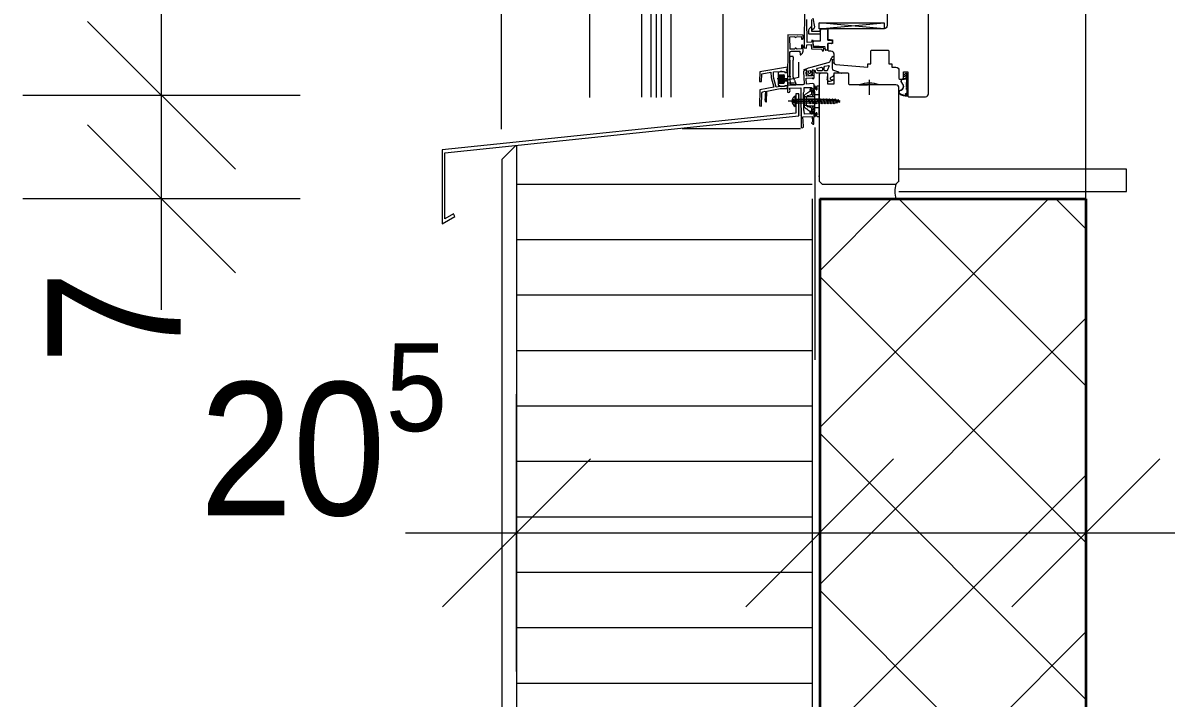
# Model space of a CAD drawing. Header units: metres. Extents: x -0.64 to 0.89, y -0.01 to 0.61.
# Drawn here: x 0.27868 to 0.29415, y 0.37171 to 0.38084 of the extents above; entities that cross this region are included whole.
import ezdxf
from ezdxf.xclip import XClip

# ---------------------------------------------------------------- set-up
doc = ezdxf.new("R2010")
doc.units = ezdxf.units.M
doc.header["$MEASUREMENT"] = 0
doc.header["$XCLIPFRAME"] = 0
for name, pattern in [('CHAIN', [0.00017715, 0.0001181, -1.475000000000001e-05, 2.954999999999999e-05, -1.475000000000001e-05]), ('STRICHPUNKT', [0.0127, 0.00635, -0.003174999999999999, 0, -0.003175000000000001]), ('Strichpunkt 6_2_2mm Schnitt', [0.01, 0.006, -0.002, 0, -0.002]), ('TIRETPT', [0.005, 0.0025, -0.00125, 0, -0.00125]), ('VERDECKT', [0.004762499999999999, 0.003175, -0.0015875])]:
    doc.linetypes.add(name, pattern=pattern)
for name, color, linetype in [('010 Aussenwände', 7, 'Continuous'), ('010 Aussenwände Bauteilschraffuren', 7, 'Continuous'), ('010 Aussenwände Schichttrennlinien', 7, 'Continuous'), ('011_Stift 1.Grau', 7, 'Continuous'), ('013 Fenster', 7, 'Continuous'), ('030 Bodenaufbauten Schichttrennlinien', 7, 'Continuous'), ('035 Decken Bauteilschraffuren', 7, 'Continuous'), ('050 Geländer', 7, 'Continuous'), ('110 Bemassungen Ausführung 50', 7, 'Continuous'), ('120 Bemassungen Detail', 7, 'Continuous')]:
    doc.layers.add(name, color=color, linetype=linetype)
doc.styles.add('ERSTELLTER_STIL_5', font='Arial.ttf', dxfattribs={"width": 0.9})
doc.linetypes.add('Abdichtung 5mm', pattern='A,0,[11,51.6.4.1 Schutzraum1.Shx,S=0.0006349206349206349,R=0,X=0,Y=-4.440892098500626e-16],-0.08,0', length=0.08)

# ---------------------------------------------------------------- blocks, each defined once
blk = doc.blocks.new('Zeichnung_6_5', base_point=(-3.546987159042529, 0.3636633685485122))
at = {"layer": '010 Aussenwände Bauteilschraffuren', "linetype": 'Continuous', "lineweight": 0, "true_color": 0x000000}
h = blk.add_hatch(dxfattribs=at)
h.set_pattern_fill('Dämmstoff__allgemein_ver_35', color=18, style=0, pattern_type=2)
h.set_pattern_definition([(2.035554996136651e-13, (0.1644393652307454, 0.1956633686252965), (0, 0.00075), [])])
h.paths.add_polyline_path([(0.2853596658420967, 0.3791816015548757), (0.2853596651147012, 0.3598633685485123), (0.2893596694221001, 0.3634080295550041), (0.2893596678742667, 0.3794077039448339), (0.2892021029386198, 0.3794115725090964), (0.2891716006917706, 0.3795765531317019)])
at = {"layer": '013 Fenster', "linetype": 'Continuous', "lineweight": 13}
for points in [[(0.2890251907058921, 0.3800504591050841), (0.289018328715918, 0.380082261002372), (0.2889668262649052, 0.3800544178958324)], [(0.2892099201375324, 0.3798853684999028), (0.2891759201375321, 0.3798853684999028), (0.2891759201375321, 0.3795850132008), (0.2892099201375324, 0.3795850132008)], [(0.2880224579079256, 0.3795245627843074), (0.2879131079001778, 0.3795245627843074)]]:
    blk.add_hatch(color=7, dxfattribs=at).paths.add_polyline_path(points)
at = {"layer": '035 Decken Bauteilschraffuren', "linetype": 'Continuous', "lineweight": 0, "true_color": 0x000000}
h = blk.add_hatch(dxfattribs=at)
h.set_pattern_fill('Beton_0005', color=18, style=0, pattern_type=2)
h.set_pattern_definition([(44.99999999999999, (-3.546987159042529, 0.3636633685485122), (-0.001060660171779821, 0.001060660171779822), []), (135.0000000000002, (-3.546987159042529, 0.3636633685485122), (0.001060660171779818, 0.001060660171779824), [])])
h.paths.add_polyline_path([(0.2930596678448976, 0.3612633722871407), (0.293059667932225, 0.3784633724063501), (0.289459667967356, 0.3784633686849011), (0.2894596678800285, 0.3608633685656917)])
at = {"layer": '010 Aussenwände', "color": 7, "linetype": 'Continuous', "lineweight": 13, "ltscale": 1000}
for p, q in [((0.2851474314175393, 0.4092992388495295), (0.2851519198458726, 0.3794064598299028)), ((0.2851596672634739, 0.37899478557403), (0.2851596672634739, 0.3579304328474325))]:
    blk.add_line(p, q, dxfattribs=at)
at = {"layer": '010 Aussenwände', "color": 7, "linetype": 'Continuous', "lineweight": 35, "ltscale": 1000}
blk.add_line((0.2930596645951315, 0.3784633702955515), (0.2930596645951315, 0.3612633714116487), dxfattribs=at)
at = {"layer": '010 Aussenwände', "color": 7, "linetype": 'Continuous', "lineweight": 35, "ltscale": 1000, "flags": 128}
blk.add_lwpolyline([(0.2894596655367212, 0.3784633658724084), (0.2908519188361192, 0.378463366050233), (0.293059664982243, 0.3784633695922083)], dxfattribs=at)
at = {"layer": '010 Aussenwände Schichttrennlinien', "color": 7, "linetype": 'Continuous', "lineweight": 20, "ltscale": 1000}
for p, q in [((0.2853596657755322, 0.3791878440977144), (0.2853596657755322, 0.3490633719196522)), ((0.2893596701677836, 0.3784633702955515), (0.2893596701677836, 0.3470633697235265))]:
    blk.add_line(p, q, dxfattribs=at)
at = {"layer": '010 Aussenwände Schichttrennlinien', "color": 7, "linetype": 'Continuous', "lineweight": 35, "ltscale": 1000}
blk.add_line((0.2894596645450864, 0.378463365416825), (0.2894596645450864, 0.3608633719481689), dxfattribs=at)
at = {"layer": '011_Stift 1.Grau', "color": 7, "linetype": 'Strichpunkt 6_2_2mm Schnitt', "lineweight": 13, "ltscale": 1000}
for p, q in [((0.2872434371927323, 0.4145293287382327), (0.2872479231817023, 0.379833636239068)), ((0.2863434365703802, 0.4096953182563075), (0.2863479249987135, 0.379833636239068)), ((0.2881434353757212, 0.4096953182563075), (0.2881479238040544, 0.379833636239068))]:
    blk.add_line(p, q, dxfattribs=at)
at = {"layer": '011_Stift 1.Grau', "color": 7, "linetype": 'Continuous', "lineweight": 13, "ltscale": 1000, "flags": 128}
for points in [[(0.2870434631159502, 0.4098027636354146), (0.2870479509435864, 0.3798391470849319)], [(0.2871734631159493, 0.4098027636354146), (0.2871779509435854, 0.3798391470849319)], [(0.2873134631159506, 0.4098027636354146), (0.2873179509435868, 0.3798391470849319)], [(0.2874434631159497, 0.4098027636354146), (0.2874479509435859, 0.3798391470849319)]]:
    blk.add_lwpolyline(points, dxfattribs=at)
at = {"layer": '011_Stift 1.Grau', "color": 7, "linetype": 'Abdichtung 5mm', "lineweight": 13, "ltscale": 1000, "flags": 128}
blk.add_lwpolyline([(0.2893945963076883, 0.3794305024549883), (0.2893945962494699, 0.3762872713865468)], dxfattribs=at)
at = {"layer": '011_Stift 1.Grau', "color": 7, "linetype": 'Continuous', "lineweight": 20, "ltscale": 1000, "flags": 128}
blk.add_lwpolyline([(0.290531920079748, 0.3785633688520252), (0.2936081708223672, 0.3785633721280707), (0.293608170866031, 0.3788633721280707), (0.2905319200867522, 0.378863368476104)], dxfattribs=at)
at = {"layer": '013 Fenster', "color": 7, "linetype": 'Continuous', "lineweight": 13, "ltscale": 1000}
for p, q in [((0.289338181816361, 0.3807843684947054), (0.2893419201304579, 0.3807843684947054)), ((0.2893479197551307, 0.3807783674648695), (0.2893479197551307, 0.3807353688093095)), ((0.2893499200329749, 0.3807333685314653), (0.2894519195668482, 0.3807333685314653)), ((0.2894719200940954, 0.38075336849778), (0.2894719200940954, 0.3807433685378865)), ((0.2894719199059267, 0.3806083682417473), (0.2894719199059267, 0.380743367481323)), ((0.2894819212951476, 0.3807633678204014), (0.289577090611992, 0.3807633678204014)), ((0.2895719191619559, 0.3807576231200075), (0.2895719191619559, 0.380743367481323)), ((0.2895719191619559, 0.3806093683806694), (0.2895719191619559, 0.380743367481323)), ((0.2895719201780529, 0.38075336849778), (0.2895785059404106, 0.3807599542601383)), ((0.2895785059404106, 0.3807599542601383), (0.2895719201780529, 0.3807576222699762)), ((0.2890259201852672, 0.3806793685520569), (0.2890269201812559, 0.3806793685520569)), ((0.2890259201852672, 0.3806793685520569), (0.2890269201812559, 0.3806793685520569)), ((0.2890905801660235, 0.3806833685360143), (0.2890915801620135, 0.3806833685360143)), ((0.2890905801660235, 0.3806833685360143), (0.2890915801620135, 0.3806833685360143)), ((0.2891369201038518, 0.3806833685360143), (0.289137920099841, 0.3806833685360143)), ((0.2891569201448947, 0.3806833685360143), (0.2891579201408834, 0.3806833685360143)), ((0.2894619209560691, 0.3806913675754642), (0.2893197451098867, 0.3806913675754642)), ((0.2893721816617626, 0.3805380682329776), (0.2893721816617626, 0.3805883679026688)), ((0.2893821830509835, 0.3805983692918897), (0.2894619209560691, 0.3805983692918897)), ((0.2896019208902552, 0.3806123687974356), (0.2895719191619559, 0.3806123687974356)), ((0.2895719191619559, 0.3806093683806694), (0.2896179206736453, 0.3806093683806694)), ((0.2895719191619559, 0.3804933693412501), (0.2895719191619559, 0.3805633693083431)), ((0.2896179206736453, 0.3805633693083431), (0.2895719191619559, 0.3805633693083431)), ((0.289627919623503, 0.3805993694308117), (0.289627919623503, 0.3805733682582008)), ((0.2895262347674856, 0.3805203852889625), (0.2893816585878902, 0.3805280814799361)), ((0.2895319209231622, 0.3804933693412501), (0.2895319209231622, 0.3805111205874355)), ((0.2895319209231622, 0.3804933693412501), (0.2895319209231622, 0.3804793673963409)), ((0.2895719191619559, 0.3804733690021716), (0.2895379193173314, 0.3804733690021716)), ((0.2895719191619559, 0.3804733690021716), (0.2895719191619559, 0.3804933693412501)), ((0.2890579209369009, 0.3803406139767626), (0.2890579209369009, 0.3803806146549195)), ((0.2890579209369009, 0.3803406139767626), (0.2890579209369009, 0.3801473676221099)), ((0.2890919207815253, 0.3803906160441403), (0.2890679198867585, 0.3803906160441403)), ((0.289101919731383, 0.3803806146549195), (0.289101919731383, 0.3803406139767626)), ((0.289101919731383, 0.3801132677635932), (0.289101919731383, 0.3803406139767626)), ((0.2888979201375323, 0.3801506121572462), (0.288897948137532, 0.3801506121572462)), ((0.2888979206636363, 0.3801615159288126), (0.2888979206636363, 0.3800077091987752)), ((0.2888979474966318, 0.3801506119751986), (0.2888979474966318, 0.3800186131523892)), ((0.2889306008127563, 0.3801846093804598), (0.2889029213582467, 0.3801701756682599)), ((0.2889470469996165, 0.3801846093804598), (0.2889306008127563, 0.3801846093804598)), ((0.2890176543681525, 0.3801723223078975), (0.2889487813868692, 0.3801844581399399)), ((0.2890259201852672, 0.3801624750267471), (0.2890259201852672, 0.380160713302274)), ((0.2890259213701206, 0.3801607133783117), (0.2890259213701206, 0.3800085239460922)), ((0.2890259213701206, 0.3801233691667063), (0.2890594309027369, 0.3801233691667063)), ((0.2890594309027369, 0.3801233691667063), (0.2890694493675003, 0.3801233691667063)), ((0.2891188367153456, 0.3800667881367118), (0.289101919731383, 0.3801132677635932)), ((0.2897519201836696, 0.3801633685602072), (0.2897529201796583, 0.3801633685602072)), ((0.2897917415348119, 0.3801633685602072), (0.2897927415308006, 0.3801633685602072)), ((0.2906327328265994, 0.3801013393437258), (0.2906407296418654, 0.380101114535606)), ((0.2888979201375323, 0.3800186121572462), (0.288897948137532, 0.3800186121572462)), ((0.2888979206636363, 0.3800077091987752), (0.2889256001181458, 0.3799859549575383)), ((0.2889256001181458, 0.3799859549575383), (0.2889470445602533, 0.3799846157471279)), ((0.2889487813868692, 0.3799847669876479), (0.2890259213701206, 0.3799983688769882)), ((0.2890259213701206, 0.3800085239460922), (0.2890259213701206, 0.3799983688769882)), ((0.2890259213701206, 0.3800033695715987), (0.2891276379378599, 0.3800033695715987)), ((0.2891188367153456, 0.3800667881367118), (0.289137034365001, 0.3800167885086972)), ((0.2893822147627054, 0.3799795125992621), (0.2893943018074833, 0.3799423440218089)), ((0.2893976595698122, 0.379987368053525), (0.2893879201884788, 0.379987368053525)), ((0.2894122164910047, 0.3799426050336739), (0.2893976583712803, 0.3799873673488453)), ((0.2894130215792567, 0.3799401310658216), (0.2894122169262454, 0.3799426051676971)), ((0.289419920000068, 0.3799673670097669), (0.289419920000068, 0.3799833692325202)), ((0.289419920000068, 0.3799673670097669), (0.289419920000068, 0.3799413682765191)), ((0.2894479190111599, 0.3799873673488453), (0.2894239205557563, 0.3799873673488453)), ((0.2894519195668482, 0.3799833692325202), (0.2894519195668482, 0.3799673670097669)), ((0.2894519195668482, 0.3798776008824649), (0.2894519195668482, 0.3799673670097669)), ((0.2899959201751159, 0.3800073684583349), (0.2899959201751159, 0.3800033684743775)), ((0.2899959201751159, 0.3800033684743775), (0.2901049200265305, 0.3800033695715987)), ((0.2902679207165613, 0.3800033695715987), (0.2901589202102334, 0.3800033695715987)), ((0.2902679201755194, 0.3800033684743775), (0.2902679201755194, 0.3800073684583349)), ((0.2906084074724804, 0.380030642525291), (0.2906087267388129, 0.3800305200570056)), ((0.2890259201852672, 0.3799073684956331), (0.2890269201812559, 0.3799073684956331)), ((0.2890259201852672, 0.3799073684956331), (0.2890269201812559, 0.3799073684956331)), ((0.2891116893810975, 0.3798044443793592), (0.2890883300388588, 0.3798044443793592)), ((0.2891116893810975, 0.3797607602627331), (0.2891116893810975, 0.3798044443793592)), ((0.2891200929874062, 0.3797825803667771), (0.2891116893810975, 0.3798044443793592)), ((0.2891203735141771, 0.3797822998400063), (0.2891116893810975, 0.3797607602627331)), ((0.2891359201078618, 0.3798524959134778), (0.2891271833901436, 0.3798524959134778)), ((0.2891271842163001, 0.3797127072465717), (0.2891271842163001, 0.3798524949561573)), ((0.2891359195760074, 0.3797127072465717), (0.2891359195760074, 0.3798524949561573)), ((0.2891559201489047, 0.3798853684626118), (0.2891569201448947, 0.3798853684626118)), ((0.2892559201116063, 0.3798413686390806), (0.2892499201356706, 0.3798473686150167)), ((0.2892499207769458, 0.3798481455715279), (0.2892499207769458, 0.3797185909906695)), ((0.289255919171115, 0.3797253675417074), (0.289255919171115, 0.3798413690204899)), ((0.2892779197880377, 0.3798413690204899), (0.289255919171115, 0.3798413690204899)), ((0.289281920343726, 0.3797293680973958), (0.289281920343726, 0.3798373684648016)), ((0.2894519195668482, 0.3798113697315538), (0.289281920343726, 0.3798113697315538)), ((0.2892962637994867, 0.3798598203639208), (0.2893369084695349, 0.3798680898052522)), ((0.289391920988976, 0.3798433692983341), (0.2892979201271162, 0.3798433692983341)), ((0.2893262996788711, 0.3799153914975403), (0.2892980445346406, 0.3798973914363061)), ((0.2893503150282779, 0.3799165447653658), (0.2893477131228659, 0.3799175129923544)), ((0.2893529204497412, 0.3798876876493986), (0.2893529204497412, 0.3799127960150693)), ((0.2893679200942093, 0.3798433692983341), (0.2893679200942093, 0.3798685166938165)), ((0.2893680396230072, 0.3798691997155194), (0.2893722889937445, 0.3798808671898226)), ((0.2893725378087934, 0.3798433692983341), (0.2893725378087934, 0.3798808671898226)), ((0.289391920988976, 0.3798808671898226), (0.2893744161184764, 0.3798808671898226)), ((0.2893919201724366, 0.3799352244527856), (0.2893919201724366, 0.3799333681488447)), ((0.289391920988976, 0.3799173673817523), (0.289391920988976, 0.3799333671651424)), ((0.289391920988976, 0.3799173673817523), (0.289391920988976, 0.3798776008824649)), ((0.289391920988976, 0.3798776008824649), (0.289391920988976, 0.3796891356797324)), ((0.2893959191053012, 0.3798739784280764), (0.2894479190111599, 0.3798739784280764)), ((0.2894519195668482, 0.3796891356797324), (0.2894519195668482, 0.3798776008824649)), ((0.2905932078244566, 0.3798863094070615), (0.2905935270907882, 0.3798861868175205)), ((0.2886459201329901, 0.3797191496555126), (0.2886469201289801, 0.3797191496555126)), ((0.2886459201329901, 0.3797191496555126), (0.2886469201289801, 0.3797191496555126)), ((0.2891116893810975, 0.3797607602627331), (0.2890883300388588, 0.3797607602627331)), ((0.2891359201078618, 0.3797127084299821), (0.2891271833901436, 0.3797127084299821)), ((0.2892559201116063, 0.3797253686192936), (0.2892499201356706, 0.3797193685221017)), ((0.2892779197880377, 0.3797253675417074), (0.289255919171115, 0.3797253675417074)), ((0.2894519195668482, 0.3797553692700067), (0.289281920343726, 0.3797553692700067)), ((0.2893369084695349, 0.3796986662718509), (0.2892962662388499, 0.3797069357131824)), ((0.2892979201271162, 0.3797233672638632), (0.289391920988976, 0.3797233672638632)), ((0.2892979933080129, 0.3796693841557029), (0.2893264118895795, 0.3796512792018499)), ((0.2893489201023822, 0.3796539405075627), (0.2893463198945496, 0.3796529733718757)), ((0.2893477143354226, 0.3796492242660197), (0.2893503145432561, 0.3796501914017067)), ((0.2893529204497412, 0.379653940547128), (0.2893529204497412, 0.3796790684277045)), ((0.2893679200942093, 0.3796982198683809), (0.2893679200942093, 0.3797233672638632)), ((0.2893680396230072, 0.379697536846678), (0.2893722889937445, 0.3796858669330115)), ((0.2893725378087934, 0.3796858669330115), (0.2893725378087934, 0.3797233672638632)), ((0.289391920988976, 0.3796858669330115), (0.2893744161184764, 0.3796858669330115)), ((0.2893919201724366, 0.3796333681394837), (0.2893919201724366, 0.379631511714287)), ((0.289391920988976, 0.3796891356797324), (0.289391920988976, 0.3796493691804451)), ((0.289391920988976, 0.3796333669576917), (0.289391920988976, 0.3796493691804451)), ((0.2894479190111599, 0.379692758134121), (0.2893959191053012, 0.379692758134121)), ((0.2894519195668482, 0.3795993671130673), (0.2894519195668482, 0.3796891356797324)), ((0.2891959201097341, 0.3795850131739675), (0.2891969201057241, 0.3795850131739675)), ((0.2891959201097341, 0.3795850131739675), (0.2891969201057241, 0.3795850131739675)), ((0.2892099200987888, 0.3795843699079624), (0.2892099200987888, 0.3794233694957758)), ((0.2893943018074833, 0.3796243925403884), (0.2893822147627054, 0.3795872239629352)), ((0.2893879201884788, 0.3795793681135475), (0.2893976595698122, 0.3795793681135475)), ((0.2893976583712803, 0.379579369213352), (0.2894122164910047, 0.3796241315285234)), ((0.2894122169262454, 0.3796241309993754), (0.2894130215792567, 0.3796266052225066)), ((0.289419920000068, 0.3796253682856783), (0.289419920000068, 0.3795993671130673)), ((0.289419920000068, 0.3795833673296771), (0.289419920000068, 0.3795993671130673)), ((0.2894239205557563, 0.379579369213352), (0.2894479190111599, 0.379579369213352)), ((0.2894519195668482, 0.3795993671130673), (0.2894519195668482, 0.3795833673296771)), ((0.2892159201507769, 0.3794663684454957), (0.2892169201467669, 0.3794663684454957)), ((0.2894519201743089, 0.3787696852932574), (0.2894529201702976, 0.3787696852932574)), ((0.2905319200867522, 0.3787333684751678), (0.2905329200827409, 0.3787333684751678)), ((0.2905319200867522, 0.3787033684742317), (0.2905329200827409, 0.3787033684742317)), ((0.2905319208015434, 0.3787033694857668), (0.2905319208015434, 0.378763368063639))]:
    blk.add_line(p, q, dxfattribs=at)
at = {"layer": '013 Fenster', "color": 7, "linetype": 'VERDECKT', "lineweight": 13, "ltscale": 1000}
for p, q in [((0.289171778215409, 0.3803111537870991), (0.289171778215409, 0.3801036908235735)), ((0.2889019480523202, 0.380140613025341), (0.2889739482972574, 0.380140613025341)), ((0.2889019480863819, 0.3801308837868915), (0.2889019480863819, 0.3801406121339542)), ((0.2889019480863819, 0.3801406121339542), (0.2889019480523202, 0.3801182074741231)), ((0.2889019480523202, 0.3801308848448013), (0.2889739482972574, 0.3801308848448013)), ((0.2889019480523202, 0.3801182074741231), (0.2889739482972574, 0.3801182074741231)), ((0.2889019480523202, 0.3800981412722375), (0.2889019480523202, 0.3801182074741231)), ((0.2889019480523202, 0.3801173561363577), (0.2889739482972574, 0.3801173561363577)), ((0.2889019480523202, 0.380116055955759), (0.2889739482972574, 0.380116055955759)), ((0.2889019480523202, 0.3800981412722375), (0.2889739482972574, 0.3800981412722375)), ((0.2889019480523202, 0.3800981412722375), (0.2889019480523202, 0.3800710838553503)), ((0.289171778215409, 0.3801036908235735), (0.2889668253566415, 0.3800544181257998)), ((0.2889779481453392, 0.3801366121499968), (0.2889739481613827, 0.3801308837868915)), ((0.2889739482972574, 0.3801182074741231), (0.2889739482972574, 0.3801308848448013)), ((0.2889739482972574, 0.3800981412722375), (0.2889779488529457, 0.3801142069184347)), ((0.2889779488529457, 0.3801142069184347), (0.2889739482972574, 0.3800981412722375)), ((0.2889779488529457, 0.3800679102437951), (0.2889739482972574, 0.3800981412722375)), ((0.2889779481453392, 0.3801303616597265), (0.2889779481453392, 0.3801366121499968)), ((0.2889779488529457, 0.3801303628210712), (0.2889779488529457, 0.3801142069184347)), ((0.2889779488529457, 0.3801013148837927), (0.2889779488529457, 0.3800679102437951)), ((0.2889019480523202, 0.3800710838553503), (0.2889739482972574, 0.3800710838553503)), ((0.2889019480523202, 0.3800510176534647), (0.2889019480523202, 0.3800710838553503)), ((0.2889019480523202, 0.3800531667324656), (0.2889739482972574, 0.3800531667324656)), ((0.2889019480523202, 0.3800518689912301), (0.2889739482972574, 0.3800518689912301)), ((0.2889019480523202, 0.3800510176534647), (0.2889739482972574, 0.3800510176534647)), ((0.2889019480523202, 0.3800510176534647), (0.2889019480523202, 0.3800383402827865)), ((0.2889019480523202, 0.3800383402827865), (0.2889019480863819, 0.3800383405664429)), ((0.2889019480523202, 0.3800383402827865), (0.2889739482972574, 0.3800383402827865)), ((0.2889019480523202, 0.3800286121022468), (0.2889739482972574, 0.3800286121022468)), ((0.2889668253566415, 0.3800544181257998), (0.2890183276324025, 0.3800822610176454)), ((0.2890251895611533, 0.3800504590392863), (0.2889668253566415, 0.3800544181257998)), ((0.2889779488529457, 0.3800679102437951), (0.2889739482972574, 0.3800510176534647)), ((0.2889779488529457, 0.3800388623065166), (0.2889739482972574, 0.3800510176534647)), ((0.2889779481453392, 0.3800388626936079), (0.2889739481613827, 0.3800286120981245)), ((0.2889779481453392, 0.3800326122033376), (0.2889779481453392, 0.3800388626936079)), ((0.2889779488529457, 0.3800550182091531), (0.2889779488529457, 0.3800679102437951)), ((0.2889779488529457, 0.3800550182091531), (0.2889779488529457, 0.3800388623065166)), ((0.2890183276324025, 0.3800822610176454), (0.2890251895611533, 0.3800504590392863)), ((0.2890259213701206, 0.3800333688605348), (0.2891203588779977, 0.3800333688605348))]:
    blk.add_line(p, q, dxfattribs=at)
at = {"layer": '013 Fenster', "color": 7, "linetype": 'CHAIN', "lineweight": 13, "ltscale": 1000}
blk.add_line((0.2890343566881513, 0.3800846125637939), (0.2888870459823811, 0.3800846125637939), dxfattribs=at)
at = {"layer": '013 Fenster', "color": 7, "linetype": 'STRICHPUNKT', "lineweight": 13, "ltscale": 1000}
for p, q in [((0.2901319188987003, 0.3798686532981571), (0.2901319188987003, 0.380074372116977)), ((0.2906518691700233, 0.3800858151698636), (0.2906225772964224, 0.3800860176370113)), ((0.2906232895904839, 0.3799568704298114), (0.2906540255671139, 0.3799560068952299)), ((0.2890919500538841, 0.3797833682810987), (0.2894846509425959, 0.3797833682810987))]:
    blk.add_line(p, q, dxfattribs=at)
at = {"layer": '013 Fenster', "color": 7, "linetype": 'Continuous', "lineweight": 13, "ltscale": 1000, "flags": 128}
for points in [[(0.2893479201364269, 0.3808893684999028), (0.2893479201364269, 0.3807443684999028), (0.2893868413087448, 0.3807736328179719), (0.2893923953281825, 0.380791247917149), (0.2893722239813661, 0.3809056453096201)], [(0.2903319201364267, 0.3807636520987896), (0.2894519201364272, 0.3808436520987896)], [(0.2894519201364272, 0.3807633684998021), (0.2903319201364267, 0.3808436520987896)], [(0.2843519219765338, 0.3781250860624019), (0.2845251270572899, 0.3782250860624018), (0.2845051270572907, 0.3782597270785532), (0.2843919219765327, 0.3781943680947046), (0.2843919219765327, 0.3790871274797333), (0.2891759201375321, 0.3795850132008), (0.2891759201375321, 0.3798853684999028), (0.2891359201375319, 0.3798853684999028), (0.2891359201375319, 0.3796229717834687), (0.2843519219765338, 0.3791250860624019)], [(0.289135920137515, 0.3798168176412758), (0.2891543935064149, 0.3798051104427627)], [(0.2891359201375319, 0.3797950652577764), (0.2891359201375319, 0.3797833684999029)], [(0.2891359201375319, 0.3797716717420293), (0.2891359201375319, 0.3797833684999029)], [(0.2893077866833123, 0.3798051104427627), (0.2891543935064149, 0.3798051104427627)], [(0.2891543935064149, 0.379761626557043), (0.2891543935064149, 0.3798051104427627)], [(0.2893117416111219, 0.3798176538713357), (0.2893077866833123, 0.3798051104427627), (0.2893303874252222, 0.37974908312847)], [(0.2893303874252222, 0.37974908312847), (0.2893343423530319, 0.379761626557043), (0.2893117416111219, 0.3798176538713357)], [(0.2893117416111219, 0.3798176538713357), (0.2893303874252222, 0.37974908312847)], [(0.2893479256547451, 0.3798051104427627), (0.2893168014787131, 0.3798051104427627)], [(0.2893518805825561, 0.3798176538713357), (0.2893479256547451, 0.3798051104427627), (0.2893705263966551, 0.37974908312847)], [(0.2893705263966551, 0.37974908312847), (0.2893744813244647, 0.379761626557043), (0.2893518805825561, 0.3798176538713357)], [(0.2893518805825561, 0.3798176538713357), (0.2893705263966551, 0.37974908312847)], [(0.2893880646261793, 0.3798051104427627), (0.2893569404502845, 0.3798051104427627)], [(0.289392019553989, 0.3798176538713357), (0.2893880646261793, 0.3798051104427627), (0.2894106653680892, 0.37974908312847)], [(0.2894106653680892, 0.37974908312847), (0.2894146202958989, 0.379761626557043), (0.289392019553989, 0.3798176538713357)], [(0.289392019553989, 0.3798176538713357), (0.2894106653680892, 0.37974908312847)], [(0.2894282035976135, 0.3798051104427627), (0.2893970794217173, 0.3798051104427627)], [(0.2894321585254231, 0.3798176538713357), (0.2894282035976135, 0.3798051104427627), (0.2894508043395221, 0.37974908312847)], [(0.2894508043395221, 0.37974908312847), (0.2894547592673331, 0.379761626557043), (0.2894321585254231, 0.3798176538713357)], [(0.2894321585254231, 0.3798176538713357), (0.2894508043395221, 0.37974908312847)], [(0.2894683425690463, 0.3798051104427627), (0.2894372183931515, 0.3798051104427627)], [(0.289472297496856, 0.3798176538713357), (0.2894683425690463, 0.3798051104427627), (0.2894909433109563, 0.37974908312847)], [(0.2894909433109563, 0.37974908312847), (0.289494898238766, 0.379761626557043), (0.289472297496856, 0.3798176538713357)], [(0.289472297496856, 0.3798176538713357), (0.2894909433109563, 0.37974908312847)], [(0.2895084815404805, 0.3798051104427627), (0.2894773573645857, 0.3798051104427627)], [(0.2895124364682902, 0.3798176538713357), (0.2895084815404805, 0.3798051104427627), (0.2895310822823904, 0.37974908312847)], [(0.2895310822823904, 0.37974908312847), (0.2895350372101988, 0.379761626557043), (0.2895124364682902, 0.3798176538713357)], [(0.2895124364682902, 0.3798176538713357), (0.2895310822823904, 0.37974908312847)], [(0.2895486205119133, 0.3798051104427627), (0.2895174963360185, 0.3798051104427627)], [(0.289552575439723, 0.3798176538713357), (0.2895486205119133, 0.3798051104427627), (0.2895712212538233, 0.37974908312847)], [(0.2895712212538233, 0.37974908312847), (0.289575176181633, 0.379761626557043), (0.289552575439723, 0.3798176538713357)], [(0.289552575439723, 0.3798176538713357), (0.2895712212538233, 0.37974908312847)], [(0.2895752359029031, 0.3798051104427627), (0.2895576353074527, 0.3798051104427627)], [(0.2895745170271371, 0.3798072010141915), (0.2895894186380104, 0.3798072010141915)], [(0.2895927144111572, 0.3798176538713357), (0.2895894186380104, 0.3798072010141915)], [(0.2895894186380104, 0.3798072010141915), (0.2896113602252561, 0.37974908312847)], [(0.2895927144111572, 0.3798176538713357), (0.2896113602252561, 0.37974908312847)], [(0.2896146559985713, 0.3797595359856142), (0.2895927144111572, 0.3798176538713357)], [(0.2895966607398606, 0.3798072010141915), (0.2896295576094445, 0.3798072010141915)], [(0.2896328533825914, 0.3798176538713357), (0.2896295576094445, 0.3798072010141915)], [(0.2896295576094445, 0.3798072010141915), (0.2896514991966903, 0.37974908312847)], [(0.2896328533825914, 0.3798176538713357), (0.2896514991966903, 0.37974908312847)], [(0.2896547949700041, 0.3797595359856142), (0.2896328533825914, 0.3798176538713357)], [(0.2896367997112943, 0.3798072010141915), (0.2896668352368357, 0.3798072010141915)], [(0.2896876256701586, 0.3797657907507183), (0.2896668352368357, 0.3798072010141915)], [(0.2896934314022612, 0.3797557221697034), (0.2896683114824774, 0.3798160227106717)], [(0.2896934314022612, 0.3797557221697034), (0.2896956021332224, 0.379768693945993), (0.2896683114824774, 0.3798160227106717)], [(0.2896741837738595, 0.3798058386993408), (0.2897106019833919, 0.3797925835546236)], [(0.2897114049029725, 0.3798057111734801), (0.2897106019833919, 0.3797925835546236), (0.2897285506233631, 0.3797678508360965)], [(0.2897285506233631, 0.3797678508360965), (0.2897293535429437, 0.3797809784549531), (0.2897114049029725, 0.3798057111734801)], [(0.2897285506233631, 0.3797678508360965), (0.2897114049029725, 0.3798057111734801)], [(0.289135920137515, 0.3797499193585299), (0.2891543935064149, 0.379761626557043)], [(0.2891543935064149, 0.379761626557043), (0.2893253275576302, 0.379761626557043)], [(0.2893343423530319, 0.379761626557043), (0.2893654665290937, 0.379761626557043)], [(0.2893744813244647, 0.379761626557043), (0.2894056055005265, 0.379761626557043)], [(0.2894146202958989, 0.379761626557043), (0.2894457444719607, 0.379761626557043)], [(0.2894547592673331, 0.379761626557043), (0.2894858834433949, 0.379761626557043)], [(0.289494898238766, 0.379761626557043), (0.2895260224148277, 0.379761626557043)], [(0.2895350372101988, 0.379761626557043), (0.2895661613862619, 0.379761626557043)], [(0.2896074138967202, 0.3797595359856142), (0.2895745170271371, 0.3797595359856142)], [(0.2896113602252561, 0.37974908312847), (0.2896146559985713, 0.3797595359856142)], [(0.289647552868153, 0.3797595359856142), (0.2896146559985713, 0.3797595359856142)], [(0.2896514991966903, 0.37974908312847), (0.2896547949700041, 0.3797595359856142)], [(0.2896876256701586, 0.3797657907507183), (0.2896704408445432, 0.3797595359856142), (0.2896547949700041, 0.3797595359856142)], [(0.2896876256701586, 0.3797657907507183), (0.2896934314022612, 0.3797557221697034)], [(0.2897211821919603, 0.3797780043262552), (0.2896956021332224, 0.379768693945993)], [(0.2843519219765338, 0.3791250860624019), (0.2843519219765338, 0.3781250860624019)]]:
    blk.add_lwpolyline(points, dxfattribs=at)
for points in [[(0.2892552255437164, 0.3810835591090755), (0.2892519201364272, 0.3805073684999029), (0.2892799201364258, 0.3805033684999028), (0.2892839201364272, 0.3805483684999028), (0.2893439201364267, 0.3805523684999029), (0.2893479201364269, 0.3804913684999028), (0.2894879201364273, 0.3804873684999028), (0.2894919201364274, 0.3804673684999028), (0.2895119201364267, 0.3804633684999028), (0.2895159201364268, 0.3804913684999028, 0.4142135623731629), (0.2894959201364262, 0.3805113684999028), (0.2893759201364268, 0.3805113684999029), (0.2893719201364267, 0.3806063684999028), (0.289351920136427, 0.3806103684999029), (0.2893479201364269, 0.3805803684999028), (0.2892919201364275, 0.3805763684999028), (0.289287920136426, 0.3808893684999028)], [(0.290371920136427, 0.3810213684998022), (0.290371920136427, 0.3808033684998022, -0.4142135623730951), (0.2903319201364267, 0.3807633684998021), (0.2895719201364275, 0.3807633684998021), (0.2895719201364275, 0.3806133684998022), (0.2896319201364261, 0.3806133684998022), (0.2896319201364261, 0.3805633684997873), (0.2895719201364275, 0.3805633684975873), (0.2895719201364275, 0.3804734383077873), (0.2895819201364276, 0.3804634383077873), (0.2896119201364269, 0.3804634383077873, -0.4142135623730951), (0.2896519201364267, 0.3804234383077874), (0.2896519201364267, 0.3803109282429176, 0.3888787318529874), (0.2896793054641447, 0.3802810424019749), (0.2901099201364268, 0.3802433684998022), (0.2901099201364268, 0.3802873684998022), (0.290149920136427, 0.3802873684998022), (0.290149920136427, 0.3804633684998022), (0.2901599201364267, 0.3804733684998022), (0.2903839201364273, 0.3804733684998022), (0.290393920136427, 0.3804633684998022), (0.290393920136427, 0.3802873684998022), (0.2904339201364272, 0.3802873684998022), (0.2904339201364272, 0.3802433684998022), (0.2904919201364264, 0.3802433684998022, -0.4142135623730951), (0.2905319201364267, 0.3802033684998022), (0.2905319201364267, 0.3800933684998022), (0.2905419201364277, 0.3800833684998022), (0.2905919201364262, 0.3800833684998022), (0.2905919201364262, 0.3801833684998022), (0.290651920136427, 0.3801833684998022), (0.290651920136427, 0.3798533684998022), (0.2906619201364267, 0.3798433684998022), (0.2908919201364273, 0.3798433684998022, 0.4142135623730951), (0.2909319201364271, 0.3798833684998022), (0.2909319201364271, 0.3811233684998022, 0.4142135623730951)], [(0.2895745170271371, 0.3797833684999029, 0.18416652), (0.2895745170271371, 0.3798072010141915)], [(0.2895745170271371, 0.3797595359856142, 0.18416652), (0.2895745170271371, 0.3797833684999029)]]:
    blk.add_lwpolyline(points, format="xyb", dxfattribs=at)
for points in [[(0.2903319201364267, 0.3808436520987896), (0.2903319201364267, 0.3807633684998021), (0.2894519201364272, 0.3807633684998021), (0.2894519201364272, 0.3808436520987896)], [(0.2894974278224112, 0.3802358996115451), (0.2894974278224112, 0.3802033688005528), (0.2894874278224111, 0.3801933688005528), (0.2894393738392571, 0.3801933688005528), (0.2894299769130493, 0.3801999485991196), (0.2894229698933035, 0.3802192002276488), (0.2894300223168775, 0.3802323417102426), (0.2894850833197773, 0.3802456208927057)], [(0.2893356752303662, 0.3801946503851478), (0.2893356753352196, 0.3801709622895881), (0.2893319534560002, 0.3801593423590223), (0.2893137486489175, 0.3801566433042804), (0.2893076306672495, 0.3801716198854357), (0.2893076305625599, 0.3801953079809954), (0.2893296752303347, 0.3802006503851157)], [(0.2906025681867805, 0.3801201408735732), (0.2906337799429277, 0.380138584203328), (0.2906344489357418, 0.3801623793653042), (0.2905919201364262, 0.3801345645144064)], [(0.2906318897088047, 0.380071351153558), (0.2906407296555034, 0.380101114475657)], [(0.2906407296555034, 0.380101114475657), (0.2906420912101844, 0.3801495431187386), (0.2906481033049912, 0.3801369414971781), (0.290651920136427, 0.3801473088525485), (0.2906430992664224, 0.3801653896596915)], [(0.2906173076282395, 0.3798799874155971), (0.2906425595168871, 0.3798764742802808), (0.2906436917220554, 0.3799412916512952), (0.2906386778944516, 0.3798912706652199), (0.2906220032577203, 0.3798852742921593)], [(0.2906339214142615, 0.3799715781943129), (0.290638618906367, 0.3800260380075624), (0.2906398865489432, 0.3800711263251418), (0.2906306464384141, 0.3800271297213552)], [(0.2906357019309103, 0.3799415162815315), (0.2906418922199037, 0.3799713540978476)]]:
    blk.add_lwpolyline(points, close=True, dxfattribs=at)
for points in [[(0.2891279201375325, 0.3804993684998022), (0.2891239201375315, 0.3804873684998021), (0.2890619201375322, 0.3804873684998021), (0.2890579201375321, 0.3806533684998022), (0.2891239201375315, 0.3806573684998022), (0.2891279201375325, 0.3806453684998022), (0.2891519941590519, 0.380656477083648), (0.2892079201375322, 0.3806573684998022), (0.2892119201375323, 0.3806253684998022), (0.2892242632832818, 0.3806213684998022), (0.2892347485646569, 0.3806301969269275), (0.289235920137533, 0.3806793684998022), (0.2890299201375321, 0.3806833684998022), (0.289025920137532, 0.3799073684998022), (0.2890404449289181, 0.3799033684998022, 0.2679491924311229), (0.2890577654369944, 0.3799133684998022), (0.2890589201375318, 0.3799273684998022), (0.2890499201375318, 0.3799593684998022), (0.2892059201375323, 0.3799653684998022), (0.2892099201375324, 0.3794273684998022), (0.2892244449289185, 0.3794233684998022), (0.2892417654369939, 0.3794333684998022), (0.2892429201375322, 0.3794473684998022), (0.2892339201375322, 0.3795713684998022), (0.2893579201375318, 0.3795753684998022), (0.2893619201375319, 0.3795033684998022), (0.2893494560359176, 0.3794933684998022), (0.2893713953461456, 0.3794753684998022), (0.2893819201375325, 0.3794753684998022), (0.2893859201375317, 0.3796573684998022, 0.4142135623730951), (0.2893699201375322, 0.3796733684998022), (0.2893550917104091, 0.3796645400726782), (0.289353920137533, 0.3796113684998022), (0.2892539201375319, 0.3796073684998022), (0.2892499201375318, 0.3796493684998022), (0.2892437662913783, 0.3796619801315141), (0.2892399201375317, 0.3798968745982702), (0.2892499201375318, 0.3799173684998022), (0.2892499201375318, 0.3799673684998022), (0.2893499201375316, 0.3799713684998022), (0.289353920137533, 0.3799050253540522), (0.2893609912053448, 0.3798962974319902, 0.4142135623730951), (0.2893859201375317, 0.3799093684998022), (0.2893859201375317, 0.3800038932911882, 0.2679491924311226), (0.2893759201375317, 0.3800212137992638), (0.2893619201375319, 0.3800223684998022), (0.289279920137532, 0.3800133684998022), (0.2892759201375319, 0.3800953684998022), (0.2893579201375318, 0.3800993684998022), (0.2893679201375314, 0.380086904398187, 0.267949192431123), (0.2893859201375317, 0.3801088437084161), (0.2893859201375317, 0.3801993684998022), (0.2893713953461456, 0.3802033684998022), (0.2893540748380703, 0.3801933684998022), (0.289352920137532, 0.3801793684998022), (0.2893619201375319, 0.3801273684998022), (0.289279920137532, 0.3801233684998022), (0.2892759201375319, 0.3801753684998022), (0.2892883842391476, 0.3801853684998022, 0.2679491924311221), (0.2892664449289182, 0.3802033684998022), (0.2892440748380709, 0.3801933684998022), (0.2892429201375322, 0.3801793684998022), (0.2892519201375321, 0.3800233684998022, -0.4142135623730951), (0.2892319201375315, 0.3800033684998022), (0.2890848868380482, 0.3800033684998022, -0.397408872977378), (0.2890649201375326, 0.380022214866193), (0.2890579201375321, 0.3801433684998022), (0.2890579201375321, 0.3804413684998022, -0.4142135623730951), (0.2890779201375318, 0.3804613684998022), (0.2891919201375326, 0.3804613684998022), (0.2891959201375314, 0.3804133684998022), (0.2892065830133008, 0.3804095925774559), (0.2892270059759907, 0.3804348128360102, 0.1718314268301259), (0.289235920137533, 0.3804599856516522), (0.289235920137533, 0.3805297116455522), (0.2892270917104081, 0.3805401969269262), (0.2892159201375324, 0.3805413684998022), (0.2892119201375323, 0.3804913684998022), (0.2891545114406155, 0.3804873684998021), (0.2891344374190958, 0.3805024770836482)], [(0.2892804227116406, 0.380163658619592), (0.2892834372696624, 0.3801755106011654), (0.2892855012441582, 0.380202229709712), (0.2892555066461151, 0.3801973084382853), (0.2892498471268268, 0.3802143358555957), (0.2892750593686655, 0.3802226707220726, -0.02065912794736202), (0.2893465469696213, 0.3802430699081826), (0.2895760474620812, 0.3803074929384184, 0.2398991625545315), (0.2896075034742402, 0.3803348236745741), (0.2896121502591691, 0.3803470457255052, -0.09960815068435246), (0.2896256662666499, 0.380372189690303, -0.07219020007238776), (0.2896441022160099, 0.3803914562535468), (0.2896519585764126, 0.3803777860035845), (0.2896519201368895, 0.3803590651316031), (0.2896519201368895, 0.3803489614294092, 0.01553295462793533), (0.2896519201368895, 0.380313130108824), (0.2896526273450823, 0.3803007066308518), (0.2896342566420951, 0.3802997122324202), (0.2896329464626812, 0.380350943440427, 0.08797163220983686), (0.2896302064014167, 0.3802360542993493), (0.2896342183655025, 0.3802070612210839), (0.2897130621848549, 0.38018099586189), (0.289710305749443, 0.3801633684998022), (0.2896643136722554, 0.3801633684998022), (0.2896498559299907, 0.3801617497004383), (0.2896498559299907, 0.3801390526537162), (0.289642427364154, 0.3801272928812131), (0.2896544110424739, 0.3801264273136677), (0.2896093082963502, 0.3801062736596499), (0.2896018559299902, 0.3800966036253772), (0.2896018559299902, 0.3800849845454294), (0.2896131556646724, 0.3800750693707078), (0.289624815270038, 0.3800765977747846), (0.2896351375185171, 0.3800724397811188), (0.2896542145240568, 0.3800712972220023), (0.2895964483565541, 0.3800485809063481, -0.3452562127923148), (0.2895740492211898, 0.3800589404037027), (0.2895625139173506, 0.3800814973398782), (0.2895678559299908, 0.3800902291709407), (0.2895718559299896, 0.3801533727712429), (0.2895618602014309, 0.3801633684998022), (0.2894183677225741, 0.3801633684998022), (0.2894089707963672, 0.380169948298369), (0.2893987211394475, 0.3801981089993121), (0.2893784441680514, 0.3802033728381043), (0.2893635681163396, 0.3802069532603805), (0.2893555456785184, 0.3801776030955202), (0.2893633740799753, 0.3801636586196518), (0.2893311971577583, 0.3801293024498708), (0.2893198983959433, 0.3801261382436216)], [(0.289586203967545, 0.3802604320971243), (0.2895666851233174, 0.3802065560903812, -0.3157063752394003), (0.2895478811489594, 0.3801933686191588), (0.2895314278224106, 0.3801933688005528), (0.2895214278224105, 0.3802033688005528), (0.2895214278224105, 0.3802465111877534), (0.2895290833197777, 0.3802562324689139), (0.2895791560736578, 0.3802683086244539)], [(0.2888339201375314, 0.3801084213904294), (0.2888339201375314, 0.3801801685689274), (0.2889819201375317, 0.3801841685689274), (0.2889889201375322, 0.3801741685689274), (0.2890159201375324, 0.3801741685689274), (0.289025920137532, 0.3801841685689274), (0.2890227622427952, 0.3801955047460697, -0.8075728530873446), (0.2890227622427952, 0.3802248323917861), (0.289025920137532, 0.3802441685689274), (0.2886492255448223, 0.3801825141631154), (0.2886459201375322, 0.3800516136099694), (0.2886726147302423, 0.3800515535725315), (0.2886759201375324, 0.3801534019431694), (0.288799225544822, 0.3801785004118654), (0.2888039201375321, 0.3801044718155014), (0.2888388502732999, 0.3799735841641094), (0.2886492255448223, 0.3799357325007774), (0.2886459201375322, 0.3797191496682914), (0.2886726147302423, 0.3797190896308554), (0.2886759201375324, 0.3798931946867314, -0.3639702342662092), (0.2886924471739785, 0.3799128908417916), (0.288723225544822, 0.3799183178989934), (0.2887279201375321, 0.3798947754436675), (0.2887219201375322, 0.3798782905791514), (0.2887219201375322, 0.3798191204445454), (0.2887164560359161, 0.3798085845461614), (0.2887216800961827, 0.3797845614778395), (0.2887313393544439, 0.3797771496682914), (0.2887419201375319, 0.3797771496682914), (0.288745920137532, 0.3799189631694814), (0.2889265447974383, 0.3799541685689274), (0.2890219201375319, 0.3799541685689274), (0.289025920137532, 0.3799841685689274), (0.2890159201375324, 0.3799941685689274), (0.2889889201375322, 0.3799941685689274), (0.2889819201375317, 0.3799841685689274), (0.2889242700921866, 0.3799841685689274), (0.2888732468059336, 0.3799752334933654), (0.2888340564342258, 0.3801073861142494)], [(0.2905319201364267, 0.3788633684998022), (0.2905319201364267, 0.3790633684998022), (0.2905319201364267, 0.3799633684998022, 0.4142135623730951), (0.2904919201364264, 0.3800033684998022), (0.2898719201364273, 0.3800033684998022, -0.4142135623730951), (0.2898519201364267, 0.3800233684998022), (0.2898519201364267, 0.3801533684998021), (0.2898419201364271, 0.3801633684998022), (0.2896619201364268, 0.3801633684998022), (0.2896519201364267, 0.3801533684998021), (0.2896519201364267, 0.3800133684998022), (0.2895719201364275, 0.3800133684998022), (0.2895719201364275, 0.3801533684998021), (0.2895619201364266, 0.3801633684998022), (0.2894719201364264, 0.3801633684998022), (0.2894519201364272, 0.3801433684998022), (0.2894519201364272, 0.3787033684998022), (0.2894919201364274, 0.3786633684998022), (0.2904919201364264, 0.3786633684998022), (0.2905319201364267, 0.3787033684998022)], [(0.2906428855352012, 0.3801422134855578), (0.2906396196430028, 0.3800260501541516), (0.2906499241660065, 0.3798639658299009, -0.2064514909469916), (0.2905411237849824, 0.3798887786586858, -0.5655769912670968), (0.2905488875404947, 0.3799277805066575, 0.622747975525398), (0.2905750862059522, 0.3800268118854351, -0.3614417687072756), (0.2905679933283687, 0.3800702729062203), (0.2905817981072056, 0.3800800569825355), (0.2906041558447412, 0.380082917868132, 0.3694036618886388), (0.2906320816168049, 0.3801137597500804), (0.2906326081404793, 0.3801324874790933), (0.2906300824067696, 0.3801138159571845, -0.3694036618886387), (0.29060390199546, 0.3800849016928579), (0.2905815442579254, 0.3800820408072613), (0.2905662361192678, 0.3800712301701781, 0.3608922714305103), (0.2905737708978262, 0.3800253052384223, -0.6229880962315348), (0.2905484607148168, 0.379929734730992, 0.559303195697966), (0.2905402330525639, 0.379886946596864, 0.2024190736959773), (0.2906433596505558, 0.3798556059545773), (0.290651920136427, 0.3798640927238693), (0.2906416214290362, 0.3800260855718202), (0.2906448847452365, 0.3801421572784537)]]:
    blk.add_lwpolyline(points, format="xyb", close=True, dxfattribs=at)
at = {"layer": '013 Fenster', "color": 7, "linetype": 'TIRETPT', "lineweight": 13, "ltscale": 1000, "flags": 128}
blk.add_lwpolyline([(0.289735920137514, 0.3797833684999029), (0.2890957811644266, 0.3797833684999029), (0.2890330640215613, 0.3797833684999029)], dxfattribs=at)
at = {"layer": '013 Fenster', "color": 7, "linetype": 'Continuous', "lineweight": 13, "ltscale": 1000}
for centre, radius in [((0.2893546881373394, 0.3799362572764904), 2.400000000100988e-05), ((0.2893546881373408, 0.3799362572764929), 2.000000000368374e-05), ((0.2893546865510284, 0.3796304789095889), 2.399999999376234e-05), ((0.2893546865510306, 0.3796304789095825), 2.000000000052182e-05)]:
    blk.add_circle(centre, radius, dxfattribs=at)
for centre, radius, start, end in [((0.2893896768161248, 0.3807214488073265), 8.275667969786049e-05, 132.1355186404907, 196.0211790907535), ((0.2893381817994838, 0.3807783684975877), 5.999999999533122e-06, 90, 132.135518643424), ((0.2893419201364265, 0.3807783684975865), 6.000000000767614e-06, 0, 90), ((0.2893499201364267, 0.3807353684975868), 1.999999999497959e-06, 180, 270), ((0.2894519201364272, 0.3807533684975868), 1.999999999952706e-05, 270, 0), ((0.2894819201364269, 0.3807533684975868), 1.000000000040302e-05, 90, 180), ((0.2895770917093028, 0.3807613684975876), 1.999999999636347e-06, 314.9999999740016, 90), ((0.2893197460246131, 0.380701368497587), 9.999999999704839e-06, 196.0211790898749, 270), ((0.2893821819029951, 0.3805883684975875), 9.999999999763531e-06, 90, 180), ((0.2894619201364268, 0.3806813684975875), 9.999999999763531e-06, 0, 90), ((0.2894619201364268, 0.380608368497587), 9.999999999763531e-06, 270, 0), ((0.2896019201364277, 0.3806023684975879), 9.999999999319132e-06, 44.42700399968418, 90), ((0.2896179201364273, 0.3805993684975875), 9.999999999763531e-06, 0, 90), ((0.2896179201364273, 0.3805733684975871), 9.999999999763531e-06, 270, 0), ((0.2893821819029951, 0.3805380677743713), 9.999999999763172e-06, 180, 266.9999999967923), ((0.2895259201364269, 0.3805143942810606), 5.999999999690776e-06, 0, 86.99999999670771), ((0.2895379201364272, 0.3804793684975881), 6.000000000767614e-06, 180, 270), ((0.2890679201375317, 0.3803806149954078), 9.999999999763531e-06, 90, 180), ((0.2890919201375328, 0.3803806149954078), 9.999999999763531e-06, 0, 90), ((0.2889079201375333, 0.3801615153083167), 1.00000000008914e-05, 120.0000000037757, 180), ((0.2889305996294564, 0.3801746093190845), 1.000000000032987e-05, 90, 119.9999999985099), ((0.2889470459675878, 0.3801746093190847), 1.000000000008044e-05, 80.00815034078852, 90), ((0.2890159201375324, 0.3801624750463821), 9.999999999763045e-06, 0, 80.00815034704677), ((0.2889079201375333, 0.3800077090061756), 1.00000000008914e-05, 180, 239.9999999962243), ((0.2889019481375317, 0.3800246121572465), 3.999999999635406e-06, 90, 180), ((0.2889305996294564, 0.3799946149954079), 1.000000000028844e-05, 240.0000000013691, 270), ((0.2889470452508975, 0.3799946149954074), 9.99999999983761e-06, 270, 279.9999999975893), ((0.2891276386574648, 0.3800133684999022), 9.999999999432362e-06, 270, 20.00000000468167), ((0.2893879201364262, 0.3799813681080248), 5.99999999939741e-06, 90, 198.015131873714), ((0.2893904980646553, 0.3799411067858486), 4.000000000612078e-06, 1.871915216167926, 18.01513186572371), ((0.2894168254995955, 0.3799413681080235), 3.999999999247841e-06, 198.0151318582682, 263.501892483749), ((0.2894159201364275, 0.3799413681080238), 3.999999999599879e-06, 270, 0), ((0.2894239201364268, 0.3799833681080246), 3.999999999635406e-06, 90, 180), ((0.2894479201364279, 0.3799833681080251), 3.999999999066972e-06, 0, 90), ((0.2901319201364267, 0.3795549684998022), 0.0004723999999999879, 73.26822775193853, 106.7317722480615), ((0.2891644817540424, 0.3797826022118668), 7.922309797136619e-05, 118.086319436332, 241.913680563668), ((0.2892699201364275, 0.3798481453537385), 2.000000000066405e-05, 161.4840512448034, 180), ((0.289302160136427, 0.379837348020737), 5.399999999970669e-05, 114.0501584240631, 161.4840512509562), ((0.2892779201364277, 0.3798373685814078), 3.999999999066972e-06, 0, 90), ((0.2892459201364286, 0.3799633681080249), 8.399999999986179e-05, 294.0501584218958, 307.1947065196379), ((0.2892979201364283, 0.3798516777297414), 8.309621717261135e-06, 101.5000000053253, 270), ((0.2893087907907135, 0.379880523187663), 1.999999999989668e-05, 122.5000000073254, 127.1947065269748), ((0.2893370458428004, 0.3798985236410654), 1.999999999960926e-05, 121.2356283738675, 122.5000000909632), ((0.2893391200779769, 0.3798951034731692), 2.400000000027982e-05, 69.27888650102288, 121.2356282796386), ((0.2893329200779777, 0.3798876881370737), 1.999999999956425e-05, 281.4999999984022, 0), ((0.2893489200779769, 0.3799127958795924), 4.000000000133542e-06, 0, 69.5890732141618), ((0.2893699201364273, 0.3798685154540611), 2.000000000634922e-06, 159.9999999554408, 180), ((0.2892699201364248, 0.3797185916458644), 1.999999999839002e-05, 180, 198.5149108309839), ((0.2893021603320167, 0.3797293883948339), 5.399999999997388e-05, 198.5149108281178, 245.9497526506634), ((0.2892779201364277, 0.3797293685814059), 3.999999999066972e-06, 270, 0), ((0.2892459201364277, 0.3796033683948341), 8.399999999946485e-05, 52.84068068526386, 65.94975265069131), ((0.289297920136427, 0.3797150683948337), 8.300000000054912e-06, 90, 258.4999999946854), ((0.2893087396117719, 0.3796862521297723), 1.999999999979494e-05, 232.8406806920853, 237.5000000077633), ((0.289337158372978, 0.3796681473821598), 2.000000000071706e-05, 237.4999999844301, 240.6313983081145), ((0.2893391200779774, 0.3796716333129526), 2.400000000023331e-05, 240.631398325012, 290.7189049990524), ((0.2893329200779777, 0.3796790678063345), 1.999999999956425e-05, 0, 78.50000000159777), ((0.2893489200779782, 0.3796539404600836), 3.999999998995759e-06, 290.4024797750885, 0), ((0.2893699201364273, 0.3796982207619873), 2.000000000634922e-06, 180, 200.0000000445592), ((0.2894168254995955, 0.3796253681080248), 3.999999999247841e-06, 96.498107516251, 161.9848681417318), ((0.2894159201364275, 0.3796253681080246), 3.999999999599879e-06, 0, 90), ((0.2893879201364262, 0.3795853681080236), 5.99999999939741e-06, 161.984868126286, 270), ((0.2893904980646553, 0.3796256294301996), 4.000000000609399e-06, 341.9848681343973, 358.1280847849765), ((0.2894239201364268, 0.3795833681080238), 3.999999999635406e-06, 180, 270), ((0.2894479201364279, 0.3795833681080232), 3.999999999066972e-06, 270, 0), ((0.2907791203949923, 0.3785633684998022), 0.0003041118026655059, 160.802439630324, 199.1975603696759)]:
    blk.add_arc(centre, radius, start, end, dxfattribs=at)
at = {"layer": '013 Fenster', "color": 7, "linetype": 'VERDECKT', "lineweight": 13, "ltscale": 1000}
for centre, radius, start, end in [((0.2889019481375317, 0.3801446121572458), 3.999999999635406e-06, 180, 270), ((0.2889019481375317, 0.3801222065809061), 3.999999999635406e-06, 180, 270), ((0.2889019481375317, 0.380120056816282), 3.999999999635406e-06, 180, 270), ((0.2889739481375333, 0.3801366121572471), 3.999999999066972e-06, 0, 90), ((0.2889739481375333, 0.3801142065809073), 3.999999999066972e-06, 0, 90), ((0.2889739481375333, 0.3801120568162834), 3.999999999066972e-06, 0, 90), ((0.2889019481375317, 0.3800491674982103), 3.999999999635406e-06, 90, 180), ((0.2889019481375317, 0.3800470177335862), 3.999999999635406e-06, 90, 180), ((0.2889739481375333, 0.3800571674982091), 3.999999999066972e-06, 270, 0), ((0.2889739481375333, 0.380055017733585), 3.999999999066972e-06, 270, 0), ((0.2889739481375333, 0.3800326121572452), 3.999999999066972e-06, 270, 0)]:
    blk.add_arc(centre, radius, start, end, dxfattribs=at)
for centre, major_axis, ratio, start_param, end_param in [((0.2889019481375321, 0.3801314058523306), (4.000000000132787e-06, 0), 0.1305261922200616, 3.141592653589793, 4.71238898038469), ((0.2889019481375321, 0.3801210503987478), (4.000000000132787e-06, 0), 0.9238795325112831, 3.141592653589793, 4.71238898038469), ((0.2889019481375321, 0.380094967610829), (3.999999999967857e-06, 0), 0.7933533402912278, 1.570796326794897, 3.141592653589793), ((0.2889739481375324, 0.3801303616427928), (4.000000000132787e-06, 0), 0.130526192220038, 0, 1.570796326794897), ((0.2889739481375324, 0.3801136593624877), (4.000000000132787e-06, 0), 0.9238795325112921, 0, 1.570796326794897), ((0.2889739481375324, 0.3801013144375514), (3.999999999967793e-06, 0), 0.7933533402912403, 4.71238898038469, 6.283185307179586), ((0.2889019481375321, 0.3800742567036633), (4.000000000132787e-06, 0), 0.7933533402912294, 3.141592653589793, 4.71238898038469), ((0.2889019481375321, 0.3800481739157445), (3.999999999968215e-06, 0), 0.9238795325112875, 1.570796326794897, 3.141592653589793), ((0.2889019481375321, 0.3800378184621617), (3.999999999970416e-06, 0), 0.130526192220059, 1.570796326794897, 3.141592653589793), ((0.2889739481375324, 0.3800679098769411), (4.000000000132787e-06, 0), 0.7933533402912363, 0, 1.570796326794897), ((0.2889739481375324, 0.3800555649520047), (3.999999999968212e-06, 0), 0.9238795325112884, 4.71238898038469, 6.283185307179586), ((0.2889739481375324, 0.3800388626716995), (3.999999999970706e-06, 0), 0.1305261922200496, 4.71238898038469, 6.283185307179586)]:
    blk.add_ellipse(centre, major_axis=major_axis, ratio=ratio, start_param=start_param, end_param=end_param, dxfattribs=at)
at = {"layer": '013 Fenster', "color": 7, "linetype": 'Continuous', "lineweight": 13, "ltscale": 1000}
for centre, major_axis, ratio, start_param, end_param in [((0.2893959201364265, 0.3798776020033441), (3.999999998995918e-06, 0), 0.9060937684145997, 3.141592653589793, 4.71238898038469), ((0.2894479201364271, 0.3798776020033441), (3.999999999965966e-06, 0), 0.9060937684145999, 4.71238898038469, 6.283185307179586), ((0.2893959201364265, 0.3796891344995139), (3.999999999965961e-06, 0), 0.9060937684146011, 1.570796326794897, 3.141592653589793), ((0.2894479201364271, 0.3796891344995139), (4.000000000132787e-06, 0), 0.9060937684145924, 0, 1.570796326794897)]:
    blk.add_ellipse(centre, major_axis=major_axis, ratio=ratio, start_param=start_param, end_param=end_param, dxfattribs=at)
blk.add_point((0.2894529201702976, 0.3787696852932574), dxfattribs=at)
at = {"layer": '030 Bodenaufbauten Schichttrennlinien', "color": 7, "linetype": 'Continuous', "lineweight": 13, "ltscale": 1000}
blk.add_line((0.2853519183579309, 0.3791870366684871), (0.2851596672634739, 0.37899478557403), dxfattribs=at)
at = {"layer": '050 Geländer', "color": 7, "linetype": 'Continuous', "lineweight": 13, "ltscale": 1000}
blk.add_line((0.2930596645951315, 0.3784633702955515), (0.2930551493338028, 0.4124632515104423), dxfattribs=at)
at = {"layer": '110 Bemassungen Ausführung 50', "color": 7, "linetype": 'Continuous', "lineweight": 13, "ltscale": 1000}
for p, q in [((0.2853596657755322, 0.3720707750291708), (0.2853596657755322, 0.3758207739632596)), ((0.2894596645450864, 0.3720707750291708), (0.2894596645450864, 0.3758207739632596)), ((0.2930596645951315, 0.3720707750291708), (0.2930596645951315, 0.3758207739632596)), ((0.2863596656539135, 0.3749457743745965), (0.2843596658971509, 0.372945774617834)), ((0.2904596644234676, 0.3749457743745965), (0.2884596646667051, 0.372945774617834)), ((0.2940596644735127, 0.3749457743745965), (0.2920596647167503, 0.372945774617834)), ((0.2838596647382787, 0.3739457744962152), (0.2853596657755322, 0.3739457744962152)), ((0.2853596657755322, 0.3739457744962152), (0.2894596645450864, 0.3739457744962152)), ((0.2894596645450864, 0.3739457744962152), (0.2930596645951315, 0.3739457744962152)), ((0.2930596645951315, 0.3739457744962152), (0.3691596643655883, 0.3739457744962152))]:
    blk.add_line(p, q, dxfattribs=at)
at = {"layer": '120 Bemassungen Detail', "color": 7, "linetype": 'Continuous', "lineweight": 13, "ltscale": 1000}
for p, q in [((0.2805574279996074, 0.3798633696374126), (0.2805574279996074, 0.4098633074441326)), ((0.2795574281212261, 0.3808633695157938), (0.2815574278779886, 0.3788633697590313)), ((0.2824324274666518, 0.3798633696374126), (0.2786824260931997, 0.3798633696374126)), ((0.2805574279996074, 0.3784633678561883), (0.2805574279996074, 0.3798633696374126)), ((0.2795574281212261, 0.3794633677345695), (0.2815574278779886, 0.377463367977807)), ((0.2824324274666518, 0.3784633678561883), (0.2786824260931997, 0.3784633678561883)), ((0.2805574279996074, 0.376963369258298), (0.2805574279996074, 0.3784633678561883))]:
    blk.add_line(p, q, dxfattribs=at)
at = {"layer": '110 Bemassungen Ausführung 50', "color": 7, "linetype": 'Continuous', "lineweight": 13, "insert": (0.2810729357292487, 0.3736584974583732), "char_height": 0.001799999952316284, "attachment_point": 7, "style": 'ERSTELLTER_STIL_5'}
blk.add_mtext('\\A1;{\\pql;\\fArial|b0|i0|c0|p0;\\W0.900000;20\\fArial|b0|i0|c0|p0;\\W0.900000;\\A1{\\H.66x;\\S5^  ;}}', dxfattribs=at)
at = {"layer": '120 Bemassungen Detail', "color": 7, "linetype": 'Continuous', "lineweight": 13, "insert": (0.2808145697581718, 0.376227748389213), "char_height": 0.001799999952316284, "attachment_point": 7, "rotation": 90, "style": 'ERSTELLTER_STIL_5'}
blk.add_mtext('\\A1;{\\pql;\\fArial|b0|i0|c0|p0;\\W0.900000;7}', dxfattribs=at)

msp = doc.modelspace()

# ---------------------------------------------------------------- block references
at = {"layer": '011_Stift 1.Grau', "color": 7, "linetype": 'Continuous', "lineweight": 13, "ltscale": 1000}
ref = msp.add_blockref('Zeichnung_6_5', (-3.546987159042529, 0.3636633685485122), dxfattribs=at)
XClip(ref).set_block_clipping_path([(0.2394168841950646, 0.2863844754022507), (0.4031196229619455, 0.4274582881007655)])

doc.saveas('drawing.dxf')
